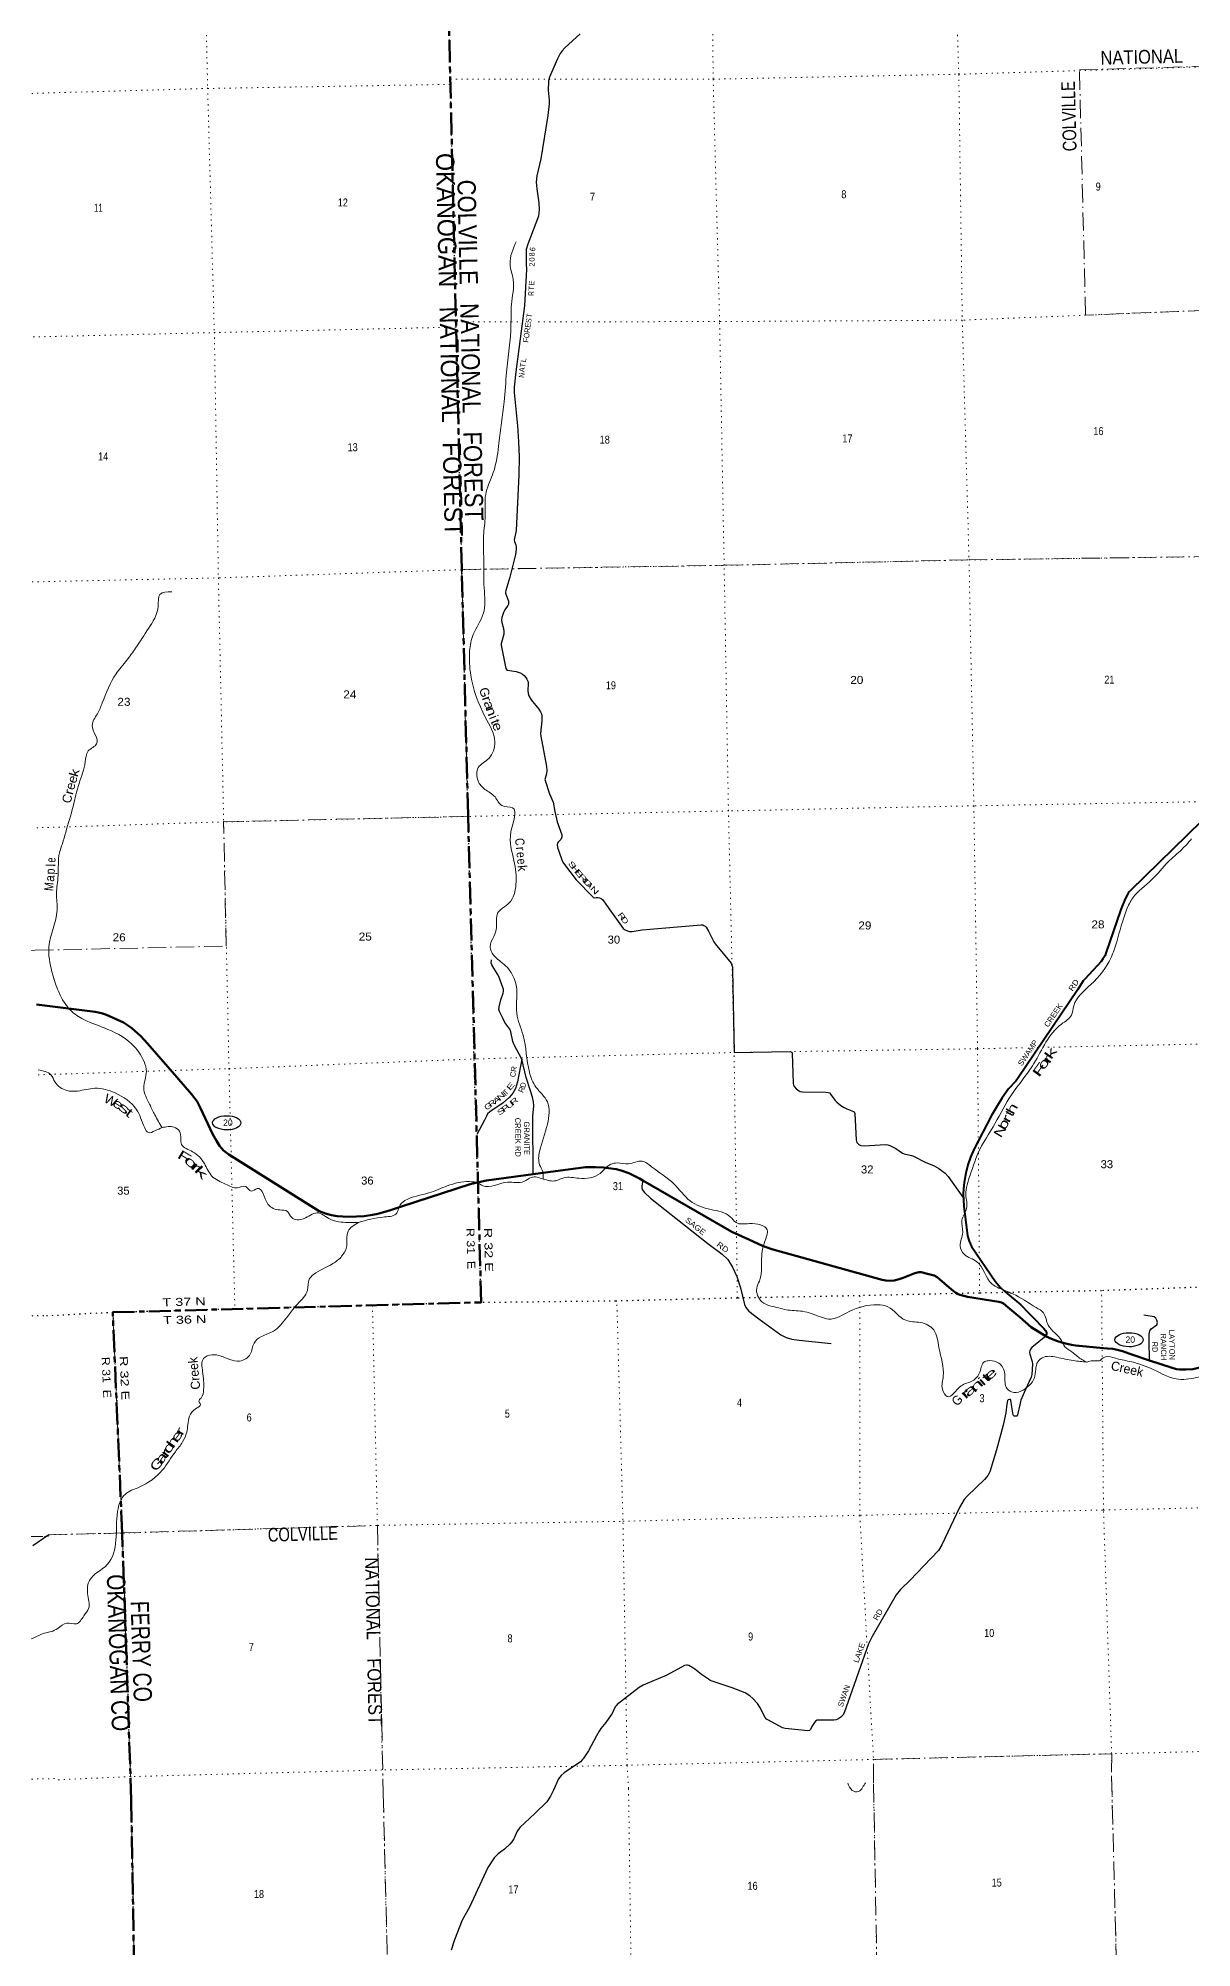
# Model space of a CAD drawing. Header units: feet. Extents: x 485078 to 733631, y 372822 to 564222.
# Drawn here: x 518254 to 543503, y 416326 to 458097 of the extents above; entities that cross this region are included whole.
import ezdxf
from ezdxf.enums import TextEntityAlignment as Align

# ---------------------------------------------------------------- set-up
doc = ezdxf.new("R2010")
doc.units = ezdxf.units.FT
doc.header["$LTSCALE"] = 80
for name, pattern in [('DOT_DASHED', [7.7, 5, -1.2, 0.3, -1.2]), ('DOTTED', [1.5, 0.3, -1.2]), ('LONG_DASH_SHORT_DASH', [9.9, 6, -1.2, 1.5, -1.2])]:
    doc.linetypes.add(name, pattern=pattern)
for name, color, linetype, lineweight in [('11', 7, 'LONG_DASH_SHORT_DASH', 60), ('17', 7, 'Continuous', 25), ('23', 7, 'Continuous', 70), ('26', 7, 'Continuous', 40), ('27', 7, 'Continuous', 25), ('29', 7, 'Continuous', 25), ('30', 7, 'Continuous', 25), ('39', 7, 'Continuous', 13), ('41', 7, 'Continuous', 13), ('44', 7, 'DOT_DASHED', 13), ('6', 7, 'DOTTED', 25), ('7', 7, 'DOTTED', 13)]:
    doc.layers.add(name, color=color, linetype=linetype, lineweight=lineweight)
doc.layers.add('12', color=7, linetype='Continuous')

msp = doc.modelspace()

# ---------------------------------------------------------------- linework, layer by layer
at = {"layer": '11'}
for points in [[(520291.56, 419554.81), (520093.22, 425397.66), (519886.02, 430226.91), (527950.72, 430444.5), (527663.25, 441108.92), (527525.36, 446486.71), (527147.66, 462541.39), (527078.96, 465759.51)], [(520291.56, 419554.81), (520644.6, 398759.42), (521326.86, 373554.23)]]:
    msp.add_lwpolyline(points, dxfattribs=at)
at = {"layer": '17'}
for centre in [(522380.56, 434372.23), (542129.73, 429626.91)]:
    msp.add_ellipse(centre, major_axis=(309.24, -1), ratio=0.500121, dxfattribs=at)
at = {"layer": '23'}
for points in [[(518217.57, 436957.02), (519503.04, 436800.84), (519637.92, 436771.43), (519747.97, 436731.59), (519975.52, 436635.5), (520119.59, 436564.13), (520228.35, 436491.58), (520300.86, 436439.75), (520502.86, 436268.73), (520645.48, 436106.05), (521289.46, 435371.44), (521608.51, 435001), (521732.93, 434835.79), (521808.2, 434695.64), (522070.65, 434129.2), (522157.63, 433975.5), (522222.4, 433868.88), (522313.01, 433768.21), (522430.69, 433677.09), (524405.27, 432441.72), (524542.69, 432387.09), (524677.35, 432350.81), (524796.48, 432330.08), (524920.78, 432319.72), (524989.8, 432316.29), (525221.18, 432319.72), (525392.09, 432330.08), (525568.19, 432355.99), (525689.8, 432380.61), (525968.4, 432464.16), (525968.4, 432464.16), (526208.73, 432542.47), (527710.75, 433032.41), (527895.49, 433076.61), (528064.32, 433112.23), (529090.45, 433247.56)], [(529090.45, 433247.56), (530234.24, 433398.4), (530454.84, 433405.44), (530628.86, 433394.52), (530905.17, 433356.6), (531016.79, 433330.29), (531179.93, 433270.69), (531413.28, 433151.91), (531486.45, 433109.89)], [(531486.45, 433109.89), (533438.2, 431988.92), (533805.71, 431816.26), (534109.37, 431680.05), (534313.4, 431607.12), (536728.22, 430934.17), (536808.53, 430921.75), (536884.92, 430915.27), (536988.5, 430925.63), (537101.16, 430952.85), (537182.02, 430978.67), (537443.69, 431085.98), (537499.96, 431100.55), (537538.81, 431105.73), (537578.94, 431101.84), (537715.28, 431070.16), (537863.8, 431029.28), (537932.43, 430996.9), (537983.89, 430955.12), (538245.85, 430728.58), (538339.01, 430654.86), (538375.26, 430631.54), (538423.17, 430609.52), (538515.1, 430584.89), (538596.88, 430565.52), (539282.09, 430455.37), (539334.72, 430443.68), (539378.75, 430417.77), (539478, 430336.04), (539735.61, 430119.48), (539989.18, 429902.8), (540141.41, 429804.94), (540305.41, 429706.36)], [(540305.41, 429706.36), (540315.13, 429700.52), (540428.86, 429646.88), (540563.15, 429596.97), (540708.54, 429551), (540867.13, 429515.4), (540954.55, 429501.77), (541650.42, 429438.66), (541774.17, 429425.33), (541898.38, 429401.88), (541983.94, 429378.69), (542147.07, 429319.04), (542576.6, 429175.96)], [(542576.6, 429175.96), (543075.89, 429009.65), (543166.11, 428986.12), (543233.44, 428978.35), (543372.42, 428972.36), (543523.48, 428980.94), (543616.28, 429002.22), (543722.88, 429035.35), (543984.26, 429139.14), (544488.47, 429318.75), (544561.93, 429338.54), (544642.21, 429351.5), (544784.35, 429360.84)]]:
    msp.add_lwpolyline(points, dxfattribs=at)
at = {"layer": '26'}
msp.add_lwpolyline([(544650.03, 441879.36), (542161.74, 439456.81), (542130.41, 439423), (542110.63, 439397.43), (542092.9, 439367.74), (542046.9, 439270.8), (541951.18, 439034.37), (541622.99, 438081.7), (541602.91, 438031.65), (541576.53, 437987.11), (541558.4, 437957.42), (541517.9, 437903.69), (541158.65, 437515.35), (541127.32, 437477.41), (541010.6, 437290.9), (539699.74, 435352.85), (539647.8, 435286.05), (539494.11, 435115.12), (539353.56, 434920.68), (539228.48, 434711.46), (539121.42, 434531.39), (538732.13, 433785.62), (538656.25, 433617.57), (538600.22, 433451.43), (538554.04, 433271.18), (538517.85, 433067.74), (538504.59, 432931.38), (538501.15, 432818.79), (538513.18, 432548.21), (538594.2, 431897.07), (538626.58, 431783.33), (538682.02, 431668.48), (539199.51, 430907.12), (539307.4, 430780.43), (539414.55, 430677.13), (539760.07, 430389.19), (539927.45, 430214.8), (540087.96, 430053.01), (540198.04, 429937.44), (540262.7, 429869.91), (540298.97, 429830.33), (540314.08, 429802.41), (540318.75, 429779.19), (540318.75, 429752.8), (540305.41, 429706.36)], dxfattribs=at)
at = {"layer": '29'}
for points in [[(530113.43, 458190.34), (529779.94, 457888.95), (529721.3, 457822.09), (529680.02, 457763.42), (529620.28, 457642.01), (529440.82, 457226.21), (529421.11, 457158.56), (529417.61, 456962.36), (529437.64, 456737.94), (529434.83, 456659.42), (529410.36, 456408.18), (529258.6, 455456.64), (529166.16, 455082.63), (529152.73, 454948.67), (529164.61, 454803.57), (529210.24, 454497.19), (529216.51, 454352.96), (529200.93, 454203.81), (528967.75, 453589.17), (528936.73, 453472.3), (528933.71, 453255.88), (528935.86, 453157.27), (528940.11, 453042.38), (528896.7, 452244.11), (528709.87, 450802.5), (528672.22, 450463.79), (528673.95, 450348.82), (528743.65, 449620.36), (528767.89, 449265.97), (528783.85, 448941.83), (528776.95, 448545.37), (528716.5, 447324.83), (528676.46, 447153.32), (528673.27, 447116.08), (528677.58, 447085.41), (528706.22, 447017.15), (528712.65, 446970.9), (528713.67, 446909.71), (528700.3, 446806.86), (528576.41, 446306.82), (528487.23, 446015.08), (528480.85, 445985.29), (528485.48, 445955.08), (528546.76, 445778.92), (528548.89, 445744.88), (528545.74, 445715.75), (528534.01, 445687.44), (528469.68, 445592.81), (528441.52, 445533.19), (528403.25, 445426.81), (528396.09, 445364.79), (528399, 445314.05), (528439.4, 445182.15), (528448.4, 445119.22), (528445.78, 445058.75), (528391.56, 444881.1), (528385.18, 444855.57), (528384.55, 444820.63), (528490.43, 444309.85), (528507.44, 444288.58), (528528.93, 444273.72), (528713.79, 444245.29), (528805.1, 444216.24), (528854.01, 444188.58), (528891.97, 444156.07), (528926.3, 444116.24), (528951.81, 444075.82), (528975.2, 444020.51), (528981.25, 443973.97), (528970.94, 443824.77), (528976.01, 443765.59), (528992.21, 443712.01), (529041.99, 443627.48), (529212.85, 443418.8), (529250.54, 443364.16), (529271.96, 443314.91), (529278.18, 443279.06), (529275.42, 443167.38), (529250.54, 442887.59), (529253.03, 442827.21), (529381.95, 442162.7), (529389.81, 442075.92), (529381.65, 442002.96), (529348.35, 441902.52), (529346.23, 441883.37), (529348.64, 441856.67), (529448.52, 441567.63), (529525.71, 441383.25), (529565.44, 441184.3)], [(529565.44, 441184.3), (529610.56, 440958.41), (529712.99, 440671.73), (529717.25, 440644.08), (529713.6, 440620.91), (529692.48, 440571.93), (529632.2, 440507.91), (529621.57, 440490.89), (529614.21, 440457.04), (529623.69, 440397.28), (529647.92, 440314.19), (529720.44, 440104.74), (529749.26, 440049.45), (530030.99, 439687.43), (530391.24, 439312.23), (530404, 439299.47), (530420.69, 439295.36), (530469.1, 439302.46), (530501.8, 439303.72), (530540.07, 439293.08), (530576.22, 439276.06), (530612.09, 439246.86), (530693.73, 439131.32), (531059.79, 438625.52)], [(531059.79, 438625.52), (531100.32, 438596.31), (531150.28, 438571.85), (531195.99, 438560.14), (531253.64, 438558.87), (531475.51, 438591.89), (532762.97, 438700.57), (532798.05, 438699.5), (532825.27, 438689.33), (532851.2, 438671.84), (532873.53, 438649.5), (532923.34, 438564.03), (533042.56, 438331.43), (533073.61, 438284.15), (533423.56, 437860.9), (533452.94, 437773.63), (533448.86, 437716.6), (533485.35, 435909.59), (534711.2, 435932.33), (534747.85, 435920.1), (534755.99, 435895.66), (534774.33, 435241.17), (534784.96, 435196.49), (534799.84, 435164.58), (534850.19, 435111), (534906.15, 435070.96), (534933.79, 435058.2), (534981.23, 435047.06), (535491.41, 435041.73), (535545.06, 435037.99), (535570.73, 435025.22), (535598.22, 435001.82), (535652.19, 434917.76), (535698.15, 434859.28), (535733.23, 434824.17), (535822, 434753.54), (535892.69, 434705.02), (535953.37, 434675.46), (536098.33, 434621.92), (536115.94, 434609.28), (536125.67, 434578.02), (536155.36, 434002.39), (536174.42, 433944.42), (536206.31, 433904), (536229.7, 433889.1), (536261.59, 433874.21), (536328.56, 433866.55), (536797.38, 433897.61), (536852.19, 433891.84), (536895.18, 433876.34), (537028.21, 433808.63), (537172.65, 433705.07), (537209.08, 433691.16), (537368.26, 433660.39), (537412.61, 433642.91), (537668.71, 433510.86), (537866.93, 433430.15), (537966.78, 433374.23), (538024.19, 433331.68), (538107.11, 433269.98), (538169.95, 433195.97), (538505.26, 432726.27)], [(528836.37, 435761.99), (528668.35, 436081.17), (528646.02, 436148.93), (528598.33, 436362.46), (528575.77, 436418.31), (528469.67, 436567.4), (528429.43, 436643.76), (528353.33, 436807.73), (528338.7, 436848.74), (528340.08, 436885.57), (528341.61, 436910.22), (528377.84, 437064.52), (528429.43, 437208.89), (528437.61, 437252.13), (528435.28, 437296.72), (528423.58, 437334.79), (528335.76, 437569.03), (528306.64, 437622.84), (528182.03, 437827.88), (528171.86, 437861.83), (528177.1, 437938.98)], [(528836.37, 435761.99), (528746.26, 435266.19), (528698.71, 435121.19), (528639.44, 435022.75), (528572.86, 434933.79), (528430.73, 434811.03), (528139.68, 434608.78), (528087.48, 434565.47), (528063.58, 434518.01), (528022.25, 434432.32), (527851.75, 434116.06)], [(529090.45, 433247.56), (529081.07, 434520.61), (529099.7, 434746.4), (529097.22, 434830.45), (529076.28, 434933.79), (529028.21, 435073.34), (528933.75, 435362.09), (528836.37, 435761.99)], [(531486.45, 433109.89), (531462.76, 432995.64), (531462.76, 432953.09), (531474.99, 432915.99), (531526.54, 432846.71), (531653.51, 432725.67), (532909.45, 431731.27), (533226.59, 431499.41), (533344.43, 431380.8), (533451.8, 431217.08), (533544.29, 431010.6), (533626.42, 430761.8), (533709.8, 430399.61), (533744.15, 430329.77), (533806.31, 430254.06), (534028.97, 430080.86), (534509.58, 429734.04), (534625.45, 429674.99), (534747.71, 429640.43), (534908.12, 429618.31), (535612.24, 429542.29)], [(542576.6, 429175.96), (542569.23, 429612.23), (542571.51, 429748.85), (542585.95, 429822.99), (542615.75, 429868.36), (542734.05, 429956.28), (542748.5, 430001.15), (542739.65, 430054.27), (542713.1, 430098.54), (542677.1, 430124.67), (542455.82, 430161.36)], [(540305.41, 429706.36), (540000.93, 429455.76), (539971.17, 429421.72), (539954.16, 429385.55), (539949.9, 429353.64), (539955.07, 429313.29), (540011.56, 429149.39), (540016.83, 429096.23), (539999.87, 428865.36), (539985.07, 428810.46), (539865.9, 428541.02), (539762.15, 428304.27), (539752.7, 428274.42), (539738.26, 428200.64), (539688.39, 427981.35), (539682.54, 427962.73), (539673.19, 427954.59), (539624.6, 427951.57), (539615.56, 427954.22), (539604.93, 427961.67), (539599.62, 427968.05), (539593.53, 427985.25), (539567.21, 428158.58), (539541.54, 428303.62), (539539.02, 428308.46), (539532.64, 428316.98), (539526.26, 428320.17), (539514.57, 428320.17), (539486.64, 428314.59), (539475.24, 428306.34), (539469.39, 428296.23), (539452.54, 428214.78), (539434.65, 428028.38), (539374.14, 427760.19), (539230.92, 427221.32), (539080.35, 426736.89), (539069.14, 426705.34), (539037.24, 426654.28), (539011.73, 426618.11), (538968.97, 426566.7), (538587.56, 426208.55), (538523.69, 426134.64), (538416.6, 425954.43), (538034.75, 425138.38), (537956.81, 425018.59), (537478.85, 424513.04), (537342.39, 424376.69), (537126.87, 424166.09), (537034.33, 424048.65), (536506.03, 423132.09), (536429.94, 422978.3), (535894.64, 421464.59), (535862.88, 421411.95), (535817.88, 421371.97), (535752.32, 421328.97), (535716.17, 421311.95), (535667.67, 421304.07), (535333.46, 421307.7), (535305.82, 421303.44), (535267.44, 421281.41), (535242.03, 421254.51), (535189.22, 421164.5), (535154.86, 421103.45), (535133.6, 421080.05), (535100.22, 421075.66), (534603.12, 421125.79), (534546.14, 421140.72), (534235.29, 421302.38), (534197.02, 421330.04), (534162.48, 421361.05), (534051.38, 421592.81), (533997.29, 421672.96), (533894.04, 421780.03), (533828.13, 421839.61), (533730.88, 421899.83), (533440.86, 422010.94), (532963.83, 422174.71), (532922.32, 422200.09), (532774.11, 422306.13), (532627.73, 422420.29), (532578.99, 422449.17), (532491.82, 422500.23), (532464.18, 422508.74), (532443.47, 422509.39), (532402.52, 422498.1), (532015.47, 422290.01), (531492.51, 422070.46), (531410.49, 422022.38), (530925.88, 421646.01), (530902.5, 421622.61), (530884.15, 421594.66), (530817.45, 421454.53), (530797.14, 421420.94), (530681.66, 421252.68), (530570.81, 421122.62), (530530.16, 421067.49), (530476.02, 420965.35)], [(518489.94, 425360.35), (518138.26, 425122.14)], [(530476.02, 420965.35), (530301.43, 420635.99), (530180.66, 420459.89), (530157.27, 420434.36), (530120.81, 420397.6), (529766.3, 420151.47), (529698.01, 420091.81), (529670.37, 420062.03), (529643.86, 420021.48), (529536.07, 419773.64)], [(529536.07, 419773.64), (529467.07, 419640.71), (529387.64, 419522.56), (529122.03, 419260.53), (528798.59, 418959.47), (528728.73, 418865.58), (528675.56, 418737.87), (528665.31, 418711.2), (528623.76, 418644.19), (528579.19, 418592.19), (528460.38, 418486.05), (528324.92, 418382.89), (528231.22, 418293.8), (528095.6, 418083.76), (527691.4, 417216.82), (527535.72, 416929.32), (527367.83, 416501.81), (527291.45, 416271.04)]]:
    msp.add_lwpolyline(points, dxfattribs=at)
at = {"layer": '39'}
for points in [[(528716.22, 453644.06), (528581.35, 453159.24), (528650.93, 452817.26), (528612.59, 452274.29), (528601.79, 451837.19), (528505.86, 450791.18), (528454.15, 450140.67), (528334.27, 449237.62), (528301.22, 448955.66), (528196.72, 448546.45), (528048.26, 448117.89), (528038.51, 447640.38), (528000.98, 447220.78), (528005.01, 446757.78), (528014.8, 446074.5), (527995.32, 445505.72), (527776.74, 445053.09), (527696.74, 444689.9), (527723.35, 444157.84), (528040.23, 443247.99), (528248.46, 442705.38), (528116.43, 442343.98), (527887.26, 442141.84), (527880.74, 441850.46), (528029.06, 441666.26), (528253.72, 441500.22), (528402.15, 441311.98), (528633.89, 441261.4), (528600.97, 440742.83), (528668.12, 440107.56), (528710.14, 439582.86), (528564.97, 439182.7), (528310.18, 438955.62), (528281.91, 438645.47), (528226.39, 438449.88), (528145.56, 438217.23), (528220.91, 438041.24), (528483.72, 437807.44), (528688.21, 437485.16), (528727.57, 437294.07), (528729.2, 436768.32), (528867.11, 436286.56), (529005.36, 435483.27), (529149.41, 435153.35), (529398.34, 434832.24), (529399.01, 434342.86), (529228.63, 433747.9), (529228.21, 433454.66), (529298.99, 433298.76), (529307.15, 433141.24)], [(521177.29, 445987.08), (520920.02, 445931.84), (520880.28, 445673.97), (520668.71, 445185.12), (520386.89, 444755.1), (520193.74, 444489.19), (519958.98, 444191.85), (519658.2, 443559.11), (519549.36, 443315.62), (519438.66, 443066.01), (519534.12, 442662.02), (519350.24, 442505.55), (519283.76, 442265.18), (519148.58, 441792.48), (519020.14, 441293.66), (518857.15, 440725.19), (518784.83, 440476.58), (518721.28, 440278.76), (518691.87, 439780.51), (518655.72, 439385.22), (518669.17, 439025.6), (518490.09, 438222.12), (518554.86, 437677.79), (518680.14, 437292.77), (518936.01, 436860.61), (519210.26, 436653.4), (519698.65, 436449.76), (520300.04, 436099.42), (520570.9, 435712.14), (520623.12, 435493.07), (520565.67, 435139.69), (520694.41, 434777.01), (520809.66, 434543.41), (520966.48, 434266.41)], [(541203.65, 429138.1), (540998.28, 429262.17), (540876.41, 429362.12), (540723.93, 429473.42), (540649.59, 429611.01), (540359.9, 429945.22), (540253.74, 430217.49), (540099.18, 430330.75), (539581.94, 430632.73), (539281.58, 430756.34), (539127.61, 430847.37), (538799.56, 431334.27), (538518.41, 431496.81), (538434.87, 431676.64), (538489.66, 431977.37), (538468.6, 432241.74), (538573.78, 432497.65), (538557.18, 432796.14), (538651, 433227.31), (538870.34, 433805.35), (539152.92, 434283.92), (539508.39, 434912.02), (540048.43, 435670.31), (540652.43, 436533.42), (540867.73, 436725.09), (540920.96, 436930.73), (541294.8, 437397.52), (541734.2, 437985.34), (541858.57, 438330.36), (542074.69, 439031.67), (542213.35, 439294.14), (542627.42, 439691.2), (542985.09, 440080.73), (543281.24, 440349.33), (543497.5, 440581.47)], [(518254.52, 435530.37), (518533.12, 435418.31), (518622.02, 435264.91), (518881.55, 435079.57), (519116.32, 435067.49), (519494.73, 435127.92), (519936.05, 435024.17), (520402.15, 434668.27), (520586.59, 434262.56), (520666.15, 434157.45), (520810.63, 434197.62), (520973.36, 434266.7)], [(520966.48, 434266.41), (521226.93, 434277.25), (521344.39, 434191.33), (521375.09, 434022.26), (521394.47, 433899.4), (521635.18, 433737.83), (521892.51, 433481.65), (522055.34, 433206.82), (522355.05, 433030.61), (522617.82, 432952.53), (522797.06, 432977.43), (522916.91, 432877.42), (523046.82, 432933.39), (523284.05, 432595.79), (523544.17, 432465.06), (523708.67, 432434.98), (523805.23, 432297.96), (524064.56, 432274.39), (524354.27, 432403.29), (524657.22, 432257.5), (524883.06, 432200.7), (525265.29, 432192.47)], [(525265.29, 432192.47), (525834.15, 432312.47), (526104.77, 432398.41), (526151.78, 432533.1), (526281.6, 432669.96), (526806.77, 432837.36), (527208.96, 432993.46), (527691.6, 433086.95), (527888.69, 433047.6), (527983.03, 432995.46), (528526.69, 433074.36), (528884.15, 433085.71), (529045.43, 433178.9), (529307.15, 433141.24)], [(529307.15, 433141.24), (529584.98, 433106.02), (529757.15, 433169.16), (530088.94, 433157.59), (530550.96, 433266.72), (530786.3, 433464.98), (530929.07, 433492.97), (531176.18, 433473.13), (531471.72, 433533.42), (531677.04, 433411.37), (532167.91, 433035.9), (532521.22, 432664.93), (532976.88, 432476.61), (533401.44, 432317.82), (533528.09, 432189.67), (533821.76, 432167), (534207.32, 432031.45), (534151.68, 431763.06), (534085.6, 431352.83), (534038.55, 430910.74), (533979.9, 430757.54), (534094.83, 430459.21), (534464.23, 430323.25), (534622.94, 430282.9), (534981.56, 430249.79), (535372.86, 430126.53), (535554, 430078.67), (536006.46, 430244.18), (536619.08, 430391.61), (536850.71, 430345.07), (537240.39, 430051.9), (537563.03, 430003.69), (537854.29, 429841.42), (537967.5, 429454.07), (538062.72, 428827.62), (538043.86, 428544.01), (538151.1, 428385.02), (538452.3, 428615.33), (538706.02, 428729.13), (538862.69, 428921.3), (538973.87, 429152.72), (539076.51, 429169.55), (539282.15, 429112.23), (539409.47, 428880.96), (539441.43, 428586.54), (539559.26, 428486.48), (539943.68, 428625.94), (540058.52, 428794.76), (540134.2, 429146.59), (540230.95, 429234.05), (540543.98, 429244.24), (540909.71, 429170.87), (541209.75, 429139)], [(525263.28, 432192.51), (525035.9, 431998.41), (525000.56, 431649.65), (524896.56, 431452.8), (524704.71, 431292.08), (524278.44, 431052.43), (524188.12, 430950.98), (524147.95, 430709.28), (523929.45, 430408.33), (523551.62, 429939.41), (523405.33, 429814.25), (523143.53, 429700.24), (522979.59, 429554.4), (522896.95, 429313.61), (522662.42, 429161.88), (522443.22, 429196.61), (522060.58, 429297.85), (521872.78, 429214.08), (521853.87, 428932.49), (521876.35, 428536.71), (521818.55, 428351.17), (521771.87, 428281.19), (521803.91, 428215.29), (521695.41, 428113.37), (521530.64, 427767.3), (521504.62, 427602.82), (521415.14, 427392.18), (521257.03, 427177.74), (520978.39, 426780.16), (520462.81, 426400.68), (520155.61, 426245.03), (519993.55, 425872.74), (519957.52, 425240.85), (519765.3, 424708.01), (519378.14, 424364.23), (519337.11, 424078.01), (519357.85, 423748.92), (519254.92, 423588.5), (519089.75, 423412.29), (518883.15, 423429.14), (518682.05, 423312.67), (518538.55, 423236.13)], [(541203.65, 429138.1), (541402.98, 429167.57), (541481.86, 429165.58), (541543.2, 429215.72), (541614.97, 429253.99), (541832.09, 429221.23), (542128.94, 429154.15), (542599.76, 429004.65), (543159.75, 428768.5), (543605.66, 428798.34), (544616.41, 429101.77), (545182.77, 429163.06), (545451.49, 429012.33), (545677.64, 428866.56), (546034.61, 428819.25), (546252.85, 428744.05), (546471.16, 428820.53), (546590.02, 428912.61), (547029.03, 428974.62), (547206.95, 429126.89), (547508.22, 429122.62), (547903.98, 428983.3), (548283.49, 428924.44), (548489.38, 428703.32), (548766.46, 428696.39), (548918.4, 428722.71)], [(518539.8, 423243.52), (518311.46, 423176.89), (518130.69, 423091.23), (517731.09, 422986.52), (517550.32, 422862.78), (517055.58, 422310.71), (516998.49, 422158.42), (516931.89, 422044.19), (516779.67, 422006.12), (516541.81, 421910.94), (516389.58, 421749.12), (516037.56, 421206.57), (515837.76, 421044.76), (515381.08, 420683.05), (515266.91, 420530.76), (515181.28, 420378.46), (515048.08, 420273.76), (514753.14, 420026.28), (514619.94, 419807.36), (514591.4, 419626.51), (514612.8, 419421.84)], [(535974.8, 419925.04), (536070.94, 419770.08), (536206.88, 419742.59), (536295.94, 419833.42), (536360.47, 419937.9)]]:
    msp.add_spline(points, degree=3, dxfattribs=at)
at = {"layer": '44'}
msp.add_line((527522.2, 446473.46), (527658.36, 441075.35), dxfattribs=at)
for points in [[(527522.2, 446473.46), (533267.66, 446566.66), (538626.37, 446686.16), (543925.28, 446758.17), (543823.36, 452145.24), (541176.59, 452040.29), (541043.58, 457404.15), (548203.24, 457608.01)], [(518190.91, 438145.84), (522369.33, 438237.77), (522313.03, 440955.32), (527658.36, 441075.35)], [(518190.91, 438145.82), (517051.26, 438124.36), (517125, 435466.55), (517224.91, 430134.89), (517343.87, 425314.29), (518490.7, 425327.8)], [(519888.58, 430223.94), (520093.19, 425415.71), (520291.56, 419554.81)], [(518489.92, 425361.36), (520093.16, 425399.68), (525678.32, 425564.83), (525806.21, 419684.88)], [(536536.58, 419949.71), (536533.44, 420447.3), (541749.12, 420571.72), (541746.53, 420061.59)], [(525806.21, 419684.88), (526057.77, 409547.06), (536712.74, 409778.19), (536871.91, 404451.43), (534192.75, 404383.22), (534337.68, 399062.23), (542334.59, 399278.12), (542056.66, 409928.44), (539371.79, 409853.64), (539221.05, 415264.91), (536621.03, 415192.48), (536536.58, 419949.71)], [(541746.53, 420061.59), (541870.21, 415307.16), (547241.33, 415409.49), (547859.14, 388802.28), (549905.52, 388854.45)], [(520294.18, 419579.45), (520660.89, 398751.68), (521326.97, 373554.24)]]:
    msp.add_lwpolyline(points, dxfattribs=at)
at = {"layer": '6'}
for points in [[(527948.39, 430456.57), (527794.77, 435785.69), (527666.5, 441103.87), (527530.09, 446424.09), (527400.89, 451777.68), (527398.24, 451890.13), (527275.57, 457086.94), (527277.6, 457203.04), (527143.92, 462521.38), (527079.07, 465758.16)], [(548864.28, 430907.92), (546876.79, 430853.41), (544208.38, 430791.87), (541528.64, 430699.7), (538859.96, 430648.27), (536235.92, 430589.91), (533557.14, 430538.21), (530894.89, 430472.79), (527959.7, 430438.97), (525587.72, 430380.92), (522570.33, 430300.45), (519896.74, 430224.37), (518378.07, 430143.64)], [(518377.85, 430152.97), (517222.47, 430123.29), (514574.12, 430064.75), (511902.11, 429981.41), (509242.03, 429906.43), (506637.73, 429865.08), (503918.54, 429810.99), (501271.06, 429716.08), (498609.87, 429687.58), (495950.6, 429578.24), (493312.01, 429534.09), (490625.81, 429452.44), (487993.63, 429378.66), (487891.97, 429376.31)], [(519888.59, 430221.32), (520102.01, 425357.87), (520278.45, 420043.95), (520291.56, 419554.81)], [(521326.86, 373554.23), (521220.65, 377452.16), (521075.47, 382733.41), (520933.97, 388033.65), (520782.85, 393425.57), (520641.11, 398764.04), (520551.33, 404107.98), (520468.2, 409448.28), (520370.59, 414786.16), (520291.56, 419554.81)]]:
    msp.add_lwpolyline(points, dxfattribs=at)
at = {"layer": '7'}
msp.add_line((528871.4, 451892.16), (527398.24, 451890.13), dxfattribs=at)
for points in [[(533557.14, 430538.21), (533485.35, 435909.59), (533361.24, 441194.66), (533267.17, 446567.48), (533168.15, 451897.69), (533027.35, 457202.56), (532970.58, 462689.5)], [(538220.9, 462725.48), (538403.04, 457308.45), (538479.09, 451929.09), (538626.49, 446703.15), (538732.72, 441306.51), (538813.22, 435992.06), (538859.96, 430648.27)], [(521847.57, 462241.61), (521963.18, 457010.26), (522109.76, 451667.88), (522198.32, 446291.95), (522314.37, 440968.99), (522430.45, 435556.41), (522559.95, 430300.17)], [(527277.6, 457203.04), (533029.43, 457200.59), (538403.04, 457308.45), (543746.13, 457471.65), (548203.07, 457608.17)], [(517752.77, 456879.26), (521964.2, 456997.02), (527275.57, 457086.94)], [(548336.78, 452208.68), (543815.34, 452144.17), (538479.09, 451929.09), (533184.31, 451898.12), (529123.11, 451892.51)], [(527400.89, 451777.68), (522131.14, 451657.69), (517877.28, 451555.37)], [(518002.52, 446200.93), (522217.66, 446291.95), (527566.74, 446472.97), (533299.54, 446566.3), (538628.53, 446684.82), (543936.99, 446758.18), (548467.48, 446878.66)], [(548600.95, 441541.23), (544060.19, 441401.03), (538732.72, 441306.51), (533361.24, 441194.66), (527672.64, 441074.53), (522323.53, 440954.73), (518128.33, 440821.48)], [(540114.65, 436019.45), (544035.1, 436101.95), (548732.26, 436239.16)], [(518254.63, 435421.01), (522430.45, 435556.41), (527870.11, 435771.43), (533485.35, 435909.59), (538813.22, 435992.06), (539876.39, 436014.43)], [(541746.53, 420061.59), (541749.12, 420571.72), (541569.26, 425901.85), (541528.64, 430699.7)], [(525571.49, 430380.52), (525680.43, 425517.58), (525791.34, 420242.57), (525806.21, 419684.88)], [(531174.98, 419812.83), (531144.35, 420319.27), (531052.44, 425689.08), (530918.97, 430479.48)], [(536235.92, 430589.91), (536236.36, 425782.92), (536535.39, 420455.89), (536536.58, 419949.71)], [(518489.92, 425361.36), (520116.6, 425397.38), (525689.26, 425566.35), (531053.25, 425655.76), (536250.39, 425787.33), (541569.26, 425901.85), (546902.16, 426020.78), (548983.9, 426077.86)], [(487994.79, 424705.38), (488103.06, 424705.16), (493387.42, 424836.54), (498723.03, 424932.25), (504054.26, 425042.02), (509386.84, 425180.14), (514671.85, 425278.74), (518490.7, 425327.8)], [(549116.21, 420735.11), (547010.96, 420702.95), (541748.75, 420570.56), (536543.74, 420446), (531144.35, 420319.27), (525776.69, 420215.6), (520276.42, 420071.44), (518615.34, 419998.46)], [(518614.64, 420028.57), (514827.15, 419942.02), (509529.3, 419873.45), (504192.73, 419733.23), (498838.65, 419649.22), (493534.5, 419505.69), (488223.18, 419359.42), (488112.54, 419355.92)], [(532297.14, 373814.31), (532171.03, 377761.4), (532006.89, 383098.46), (531905.74, 388418.63), (531777.51, 393679.6), (531654.27, 398993.25), (531506.17, 404336.71), (531362.78, 409662.79), (531240.7, 415101.11), (531174.98, 419812.83)], [(536536.58, 419949.71), (536620.09, 415205.34), (536712.74, 409778.19), (536871.91, 404451.43), (536981.91, 399118.74), (537081.08, 393796.5), (537230.09, 388507.66), (537367.76, 383180.16), (537471.83, 377914.64), (537590.01, 373941.74)], [(542905.46, 374058.71), (542787.64, 378025.73), (542664.48, 383335.33), (542537.9, 388614.53), (542418.94, 393916.13), (542334.59, 399278.12), (542202.46, 404558.21), (542056.66, 409928.44), (541870.21, 415307.16), (541746.53, 420061.59)], [(525806.21, 419684.88), (525922.57, 414924.84), (526057.77, 409547.06), (526215.13, 404199.85), (526310.56, 398863.38), (526463.97, 393556.43), (526587.59, 388224.59), (526719.08, 382903.03), (526840.06, 377601.47), (527090.85, 373690.21)]]:
    msp.add_lwpolyline(points, dxfattribs=at)

# ---------------------------------------------------------------- texts
at = {"layer": '12'}
for s, width, p in [('OKANOGAN CO', 0.85, (519755.89, 424490.9)), ('FERRY CO', 0.8, (520275.75, 423908.13))]:
    msp.add_text(s, height=400, rotation=271.905, dxfattribs=dict(at, width=width)).set_placement(p)
at = {"layer": '17'}
for p in [(522406.61, 434303.92), (542155.78, 429558.6)]:
    msp.add_text('20', height=140, dxfattribs=at).set_placement(p, align=Align.CENTER)
at = {"layer": '27'}
for s, width, p in [('RD', 1.15, (540893.03, 437238.44)), ('CREEK', 1.05, (540358.09, 436450.54)), ('SWAMP', 1.05, (539785.73, 435604.92))]:
    msp.add_text(s, height=120, rotation=55.926, dxfattribs=dict(at, width=width)).set_placement(p)
at = {"layer": '30'}
for s, rotation, width, p in [('0', 89.201, 0.9, (529121.2, 453255.28)), ('8', 89.201, 0.75, (529122.76, 453367.23)), ('2', 91.249, 0.8, (529122.5, 453146.72)), ('R', 86.887, 0.7, (529101.39, 452509.17)), ('T', 86.887, 0.9, (529107.65, 452624.28)), ('E', 86.887, 0.75, (529113.89, 452738.92)), ('S', 82.616, 0.85, (529049.22, 451911.21)), ('O', 82.616, 0.75, (529003.12, 451586.86)), ('R', 82.616, 0.8, (529017.93, 451701.18)), ('E', 82.616, 0.85, (529032.44, 451813.16)), ('F', 82.616, 0.9, (528988.65, 451481.2)), ('N', 83.657, 0.75, (528896.42, 450716.99)), ('A', 82.616, 0.9, (528903.78, 450837.93)), ('L', 82.616, 0.95, (528933.22, 451047.59)), ('S', 307.891, 1.55, (529893.6, 439977.98)), ('H', 307.891, 1.4, (529964.43, 439884.89)), ('E', 307.891, 1.55, (530044.03, 439785.92)), ('R', 313.835, 1.65, (530131.76, 439689.77)), ('I', 313.835, 1.4, (530184.44, 439629.05)), ('D', 313.835, 1.65, (530246.55, 439567.64)), ('N', 313.835, 1.65, (530388.67, 439415.98)), ('R', 305.894, 1.4, (530978.4, 438857.38)), ('D', 305.894, 1.4, (531044.88, 438765.52)), ('E', 50.948, 1.6, (528638.61, 435133.45)), ('D', 73.844, 0.95, (528923.81, 435182.49)), ('R', 34.795, 1.35, (528224.17, 434753.07)), ('A', 34.795, 1.5, (528321.74, 434821.77)), ('N', 40.818, 1.55, (528421.6, 434908.41)), ('I', 40.818, 1.25, (528499.66, 434963.98)), ('U', 37.795, 1.45, (528609.72, 434714.33)), ('R', 40.818, 1.55, (528709.73, 434798.72)), ('R', 66.948, 1.1, (528888.73, 435075.11)), ('G', 34.795, 1.25, (528131.05, 434682.49)), ('S', 34.795, 1.5, (528412.75, 434572.36)), ('P', 34.795, 1.5, (528512.1, 434643.18))]:
    msp.add_text(s, height=120, rotation=rotation, dxfattribs=dict(at, width=width)).set_placement(p, align=Align.CENTER)
for s, rotation, p in [('6', 81.135, (529131.88, 453471.18)), ('T', 82.616, (529064.08, 452020.13)), ('T', 82.616, (528918.84, 450936.55)), ('A', 313.835, (530284.47, 439527.66)), ('T', 45.188, (528529.69, 434999.43))]:
    msp.add_text(s, height=120, rotation=rotation, dxfattribs=at).set_placement(p, align=Align.CENTER)
for s, rotation, width, p in [('CR', 79.699, 0.9, (528692.5, 435361.88)), ('SAGE', 321.629, 1.15, (532403.65, 432223.15)), ('RD', 323.83, 1.2, (533090.85, 431685.48)), ('RD', 270.968, 0.8, (542634.48, 429583.75)), ('RANCH', 270.968, 0.9, (542819.45, 429762.96)), ('RD', 60.041, 1.1, (536622.26, 423473.92)), ('LAKE', 70.525, 1.1, (536203.73, 422548.59))]:
    msp.add_text(s, height=120, rotation=rotation, dxfattribs=dict(at, width=width)).set_placement(p)
for s, rotation, p in [('CREEK RD', 270.422, (528692.22, 434483.46)), ('GRANITE', 270.422, (528885.57, 434401.28)), ('LAYTON', 270.968, (543003.3, 429844.59)), ('SWAN', 70.525, (535861.92, 421582.8))]:
    msp.add_text(s, height=120, rotation=rotation, dxfattribs=at).set_placement(p)
at = {"layer": '41'}
for s, rotation, p in [('G', 289.292, (527932.99, 443754.97)), ('i', 291.34, (528131.88, 443210.7)), ('C', 75.508, (518985.26, 441438.45)), ('r', 275.988, (528712.27, 440357.6)), ('l', 88.037, (518630, 440003.31)), ('k', 275.191, (528751.95, 439931.87)), ('G', 45.421, (538437.71, 428234.72))]:
    msp.add_text(s, height=200, rotation=rotation, dxfattribs=at).set_placement(p, align=Align.CENTER)
for s, rotation, width, p in [('r', 289.292, 1.3, (527982.93, 443612.28)), ('a', 289.885, 1.3, (528030.99, 443479.33)), ('n', 289.885, 1.3, (528081.61, 443339.39)), ('t', 291.34, 1.15, (528170.97, 443113.12)), ('e', 291.34, 1.25, (528214.37, 443004.52)), ('k', 74.127, 1.25, (519141.49, 442003.34)), ('e', 74.127, 1.1, (519100.02, 441859.8)), ('r', 75.508, 1.2, (519023.1, 441584.81)), ('e', 75.613, 1.05, (519056.23, 441714.17)), ('C', 276.08, 0.85, (528696.38, 440507.89)), ('e', 275.988, 0.85, (528726.24, 440224.48)), ('p', 87.968, 0.85, (518617.3, 439866.95)), ('e', 88.037, 0.75, (518633.62, 440117.78)), ('e', 275.191, 0.85, (528739.71, 440080.03)), ('M', 84.823, 0.85, (518590.82, 439529.4)), ('a', 84.726, 0.95, (518606.71, 439710.26)), ('F', 54.166, 1.95, (540246.64, 435477.81)), ('o', 54.981, 1.65, (540333.02, 435609.68)), ('k', 54.981, 1.85, (540493.33, 435840.99)), ('r', 54.981, 1.85, (540427.99, 435715.51)), ('W', 333.121, 1.1, (519796.55, 434774)), ('e', 327.987, 1.55, (519951.93, 434699.18)), ('s', 323.259, 2, (520078.27, 434614.02)), ('t', 323.448, 1.65, (520192.38, 434512.59)), ('o', 61.418, 1.45, (539467.8, 434296.05)), ('r', 61.418, 1.6, (539536.64, 434418.72)), ('h', 60.874, 1.55, (539652.73, 434633.27)), ('t', 60.874, 1.35, (539597.55, 434534.21)), ('N', 59.315, 1.4, (539391.2, 434144.74)), ('F', 329.222, 1.8, (521404.89, 433544.59)), ('o', 316.788, 1.95, (521529.17, 433437.58)), ('r', 319.472, 2.05, (521645.94, 433332.79)), ('k', 313.472, 2.2, (521751.34, 433221.38)), ('e', 41.694, 1.9, (539162.48, 428806.73)), ('a', 40.934, 1.95, (538711.21, 428451.87)), ('n', 41.835, 2, (538849.39, 428553.01)), ('i', 42.443, 1.8, (538975.17, 428640.7)), ('t', 44.61, 2, (539073.19, 428730.96)), ('r', 42.065, 2.15, (538611.54, 428377.5)), ('d', 55.446, 1.8, (521191.5, 427219.28)), ('n', 56.394, 1.7, (521272.27, 427331.34)), ('e', 53.801, 1.7, (521365.15, 427461.72)), ('r', 59.82, 1.65, (521443.82, 427577.91)), ('G', 48.949, 1.5, (520927.04, 426844.99)), ('a', 54.508, 1.75, (521027.94, 426983.51)), ('r', 55.446, 1.8, (521120.81, 427101.79))]:
    msp.add_text(s, height=200, rotation=rotation, dxfattribs=dict(at, width=width)).set_placement(p, align=Align.CENTER)
for rotation, p in [(95.497, (521803.57, 428545.63)), (347.499, (541718.22, 428970.01))]:
    msp.add_text('Creek', height=200, rotation=rotation, dxfattribs=at).set_placement(p)
at = {"layer": '44'}
for s, height, rotation, width, p in [('NATIONAL    FOREST', 300, 1.446, 0.9, (541507.82, 457515.9)), ('COLVILLE', 300, 91.44, 0.8, (540981.92, 455626.27)), ('OKANOGAN   NATIONAL   FOREST', 400, 271.338, 0.95, (526958.02, 455581.21)), ('COLVILLE   NATIONAL   FOREST', 400, 271.348, 0.9, (527426.69, 454998.43)), ('COLVILLE', 300, 1.745, 0.8, (523285.02, 425206.94)), ('NATIONAL    FOREST', 300, 271.213, 0.9, (525408.42, 424864.58))]:
    msp.add_text(s, height=height, rotation=rotation, dxfattribs=dict(at, width=width)).set_placement(p)
at = {"layer": '6'}
for s, rotation, width, p in [('R 31  E', 271.544, 1.15, (527625.03, 432067.49)), ('R 32 E', 271.544, 1.35, (528012.31, 432074.25)), ('T 37 N', 1.545, 1.35, (520975.02, 430357.26)), ('T 36 N', 1.545, 1.35, (520990.01, 429965.67)), ('R 31  E', 272.457, 1.15, (519642.87, 429248.26)), ('R 32 E', 272.457, 1.35, (520037.63, 429265.83))]:
    msp.add_text(s, height=175, rotation=rotation, dxfattribs=dict(at, width=width)).set_placement(p)
at = {"layer": '7'}
for s, width, p in [('9', 0.85, (541398.35, 454763.68)), ('11', 0.65, (519480.27, 454300.96)), ('12', 0.85, (524811.25, 454415.8)), ('7', 0.85, (530331.94, 454541.66)), ('8', 0.85, (535832.26, 454596.2)), ('16', 0.85, (541348.27, 449415.42)), ('14', 0.85, (519565.98, 448861.19)), ('13', 0.85, (525026.09, 449062.32)), ('18', 0.85, (530543.7, 449228.54)), ('17', 0.85, (535854.74, 449255.89)), ('19', 0.85, (530678.22, 443854.75)), ('20', 1.1, (536027.33, 443972.09)), ('21', 0.85, (541587.55, 443977.63)), ('23', 1.1, (519988.28, 443493.69)), ('24', 1.1, (524932.69, 443655.61)), ('29', 1.1, (536204.21, 438601.43)), ('28', 1.1, (541305.4, 438624.73)), ('26', 1.1, (519883.63, 438341.39)), ('25', 1.1, (525269.72, 438358.58)), ('30', 1.05, (530717.75, 438292.18)), ('36', 1.05, (525322.44, 433021.08)), ('32', 1.05, (536260.93, 433264.01)), ('33', 1.05, (541506.26, 433378.78)), ('35', 1.05, (519982.86, 432800.69)), ('31', 0.85, (530831.4, 432899.91)), ('4', 0.85, (533548.52, 428163.81)), ('3', 0.85, (538855.74, 428259.83)), ('6', 0.85, (522816.27, 427839.27)), ('5', 0.85, (528467.39, 427924.04)), ('8', 0.85, (528525.97, 423006.82)), ('9', 0.85, (533791.9, 423047.62)), ('10', 0.85, (538957.7, 423125.85)), ('7', 0.85, (522864.98, 422820.73))]:
    msp.add_text(s, height=175, dxfattribs=dict(at, width=width)).set_placement(p)
at = {"layer": '7', "width": 0.85}
for s, p in [('16', (533889.68, 417595.11)), ('15', (539232.45, 417666.55)), ('18', (523086.67, 417415.64)), ('17', (528655.45, 417516.55))]:
    msp.add_text(s, height=175, dxfattribs=at).set_placement(p, align=Align.CENTER)

doc.saveas('drawing.dxf')
